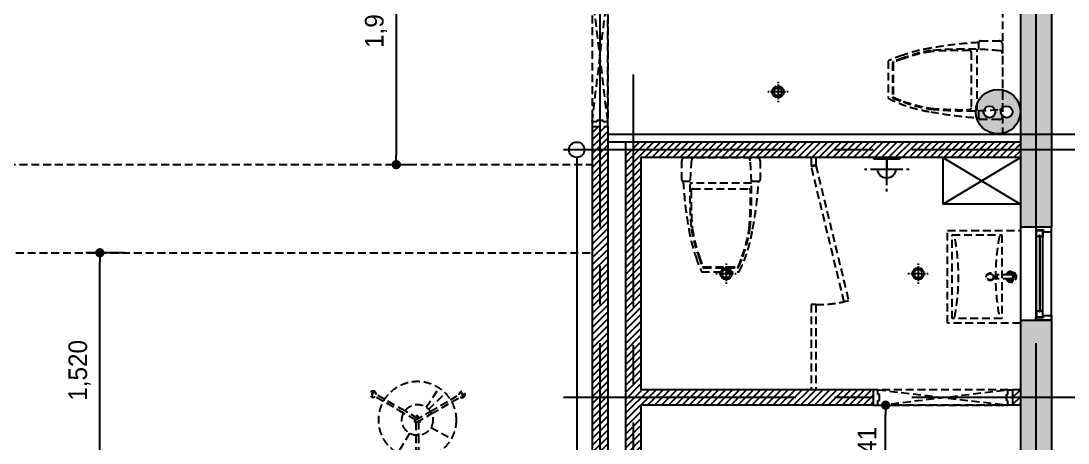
# Model space of a CAD drawing. Header units: millimetres. Extents: x -224448 to 1592092, y -164641 to 319001.
# Drawn here: x 95671 to 102433, y 181366 to 184094 of the extents above; entities that cross this region are included whole.
import ezdxf

# ---------------------------------------------------------------- set-up
doc = ezdxf.new("R2010")
doc.units = ezdxf.units.MM
doc.linetypes.add('CENTER2', pattern=[1.125, 0.75, -0.125, 0.125, -0.125])
doc.linetypes.add('HIDDEN', pattern=[9.525, 6.35, -3.175])
doc.layers.get('Defpoints').update_dxf_attribs({"color": 35})
for name, color, linetype in [('ARREA', 1, 'Continuous'), ('DIM', 3, 'Continuous'), ('I-CL-LIT', 7, 'Continuous'), ('i-furn-bath', 6, 'Continuous'), ('I_CON', 2, 'Continuous'), ('I_FUR', 6, 'Continuous'), ('I_HAT', 8, 'Continuous'), ('I_WALL', 3, 'Continuous'), ('I_WIN', 5, 'Continuous'), ('LIG', 6, 'Continuous')]:
    doc.layers.add(name, color=color, linetype=linetype)
doc.styles.add('IABU-글꼴스타일', font='')
doc.styles.get('IABU-글꼴스타일').set_extended_font_data('HY울릉도L')
doc.dimstyles.new('IABC-100 (SUB)', dxfattribs={"dimscale": 60, "dimtxt": 2, "dimasz": 1, "dimexe": 1.5, "dimexo": 2, "dimgap": 1, "dimtad": 1, "dimdec": 0, "dimdsep": 46, "dimlunit": 6, "dimtxsty": 'IABU-글꼴스타일', "dimblk": '1234_Dot', "dimcen": 1, "dimclrd": 4, "dimclre": 4, "dimclrt": 7, "dimadec": 0, "dimazin": 0, "dimtfac": 1, "dimtdec": 0, "dimtix": 1, "dimtmove": 2, "dimatfit": 3, "dimldrblk": '1234_Dot', "dimfxl": 2, "dimtolj": 1, "dimtzin": 0, "dimarcsym": 0})

# ---------------------------------------------------------------- blocks, each defined once
blk = doc.blocks.new('ff')
at = {"layer": 'I_WIN', "linetype": 'Continuous'}
for p, q in [((43740, 8610), (43710, 8610)), ((43710, 8610), (43710, 8519.1)), ((43740, 8559.1), (43740, 8610)), ((44280, 8561.1), (44280, 8610)), ((44280, 8610), (44310, 8610)), ((44310, 8610), (44310, 8519.1)), ((44310, 8610), (44310, 8519)), ((43727.4, 8510.1), (43727.4, 8559.1)), ((43727.4, 8559.1), (43740, 8559.1)), ((43730.7, 8514.8), (43730.7, 8554.8)), ((43730.7, 8554.8), (43768.7, 8554.8)), ((44289.3, 8554.8), (43730.7, 8554.8)), ((43768.7, 8540.1), (43763.2, 8538.3)), ((43763.2, 8538.3), (43763.2, 8531.9)), ((44256.8, 8537.1), (43763.2, 8537.1)), ((43763.2, 8533.1), (44256.8, 8533.1)), ((43763.2, 8531.9), (43768.7, 8530.1)), ((43768.7, 8554.8), (43768.7, 8540.1)), ((43768.7, 8540.9), (43771.5, 8539.5)), ((43768.7, 8529.3), (43771.5, 8530.7)), ((43768.7, 8530.1), (43768.7, 8514.8)), ((43771.5, 8539.5), (43772, 8538.5)), ((43771.5, 8530.7), (43772, 8531.7)), ((43772, 8538.5), (43772.5, 8537.1)), ((43772, 8531.7), (43772.5, 8533.1)), ((44248, 8538.5), (44247.5, 8537.1)), ((44248, 8538.5), (44247.5, 8537.1)), ((44248, 8531.7), (44247.5, 8533.1)), ((44248, 8531.7), (44247.5, 8533.1)), ((44248.5, 8539.5), (44248, 8538.5)), ((44248.5, 8539.5), (44248, 8538.5)), ((44248.5, 8530.7), (44248, 8531.7)), ((44248.5, 8530.7), (44248, 8531.7)), ((44251.3, 8540.9), (44248.5, 8539.5)), ((44251.3, 8540.9), (44248.5, 8539.5)), ((44251.3, 8529.3), (44248.5, 8530.7)), ((44251.3, 8529.3), (44248.5, 8530.7)), ((44289.3, 8554.8), (44251.3, 8554.8)), ((44251.3, 8554.8), (44251.3, 8540.1)), ((44289.3, 8554.8), (44251.3, 8554.8)), ((44251.3, 8554.8), (44251.3, 8540.1)), ((44251.3, 8540.1), (44256.8, 8538.3)), ((44251.3, 8540.1), (44256.8, 8538.3)), ((44256.8, 8531.9), (44251.3, 8530.1)), ((44256.8, 8531.9), (44251.3, 8530.1)), ((44251.3, 8530.1), (44251.3, 8514.8)), ((44251.3, 8530.1), (44251.3, 8514.8)), ((44254.8, 8537.1), (44254.8, 8533.1)), ((44254.8, 8537.1), (44254.8, 8533.1)), ((44256.8, 8538.3), (44256.8, 8531.9)), ((44256.8, 8538.3), (44256.8, 8531.9)), ((44280, 8559), (44280, 8561.1)), ((44292.6, 8559), (44280, 8559)), ((44289.3, 8514.8), (44289.3, 8554.8)), ((44289.3, 8514.8), (44289.3, 8554.8)), ((44292.6, 8510), (44292.6, 8559)), ((43710, 8519.1), (43710, 8510.1)), ((43710, 8510.1), (43727.4, 8510.1)), ((43768.7, 8514.8), (43730.7, 8514.8)), ((44289.3, 8514.8), (43730.7, 8514.8)), ((44251.3, 8514.8), (44289.3, 8514.8)), ((44251.3, 8514.8), (44289.3, 8514.8)), ((44310, 8510), (44292.6, 8510)), ((44310, 8519.1), (44310, 8510.1)), ((44310, 8519), (44310, 8510))]:
    blk.add_line(p, q, dxfattribs=at)
blk.add_lwpolyline([(44310, 8610), (43710, 8610), (43710, 8510.1), (44310, 8510.1)], dxfattribs=at)
blk = doc.blocks.new('j 10')
at = {"layer": 'I_FUR', "color": 8, "linetype": 'HIDDEN', "ltscale": 8}
for p, q in [((300474.4, 48441.6), (300574.4, 48441.6)), ((300474.4, 48411.6), (300474.4, 48441.6)), ((300474.4, 48441.6), (300474.4, 48441.6)), ((300574.4, 48441.6), (300574.4, 48411.6)), ((300474.4, 48411.6), (300474.4, 47571.6)), ((300504.4, 48411.6), (300474.4, 48411.6)), ((300474.4, 47571.6), (300574.4, 48411.6)), ((300574.4, 47581.6), (300474.4, 48411.6)), ((300504.4, 48401.6), (300504.4, 48411.6)), ((300544.4, 48401.6), (300504.4, 48401.6)), ((300574.4, 48411.6), (300544.4, 48411.6)), ((300544.4, 48411.6), (300544.4, 48401.6)), ((300574.4, 47571.6), (300574.4, 48411.6)), ((300574.4, 48411.6), (300574.4, 47581.6)), ((300504.4, 47571.6), (300474.4, 47571.6)), ((300474.4, 47571.6), (300474.4, 47541.6)), ((300474.4, 47541.6), (300574.4, 47541.6)), ((300474.4, 47541.6), (300474.4, 47541.6)), ((300544.4, 47581.6), (300504.4, 47581.6)), ((300504.4, 47581.6), (300504.4, 47571.6)), ((300544.4, 47571.6), (300544.4, 47581.6)), ((300574.4, 47571.6), (300544.4, 47571.6)), ((300574.4, 47541.6), (300574.4, 47571.6))]:
    blk.add_line(p, q, dxfattribs=at)
blk = doc.blocks.new('1234_Dot')
at = {"color": 0, "linetype": 'ByBlock', "lineweight": -2}
blk.add_line((-0.5, 0), (-1, 0), dxfattribs=at)
at = {"color": 0, "linetype": 'ByBlock', "const_width": 0.5}
blk.add_lwpolyline([(-0.25, 0, 1), (0.25, 0, 1)], format="xyb", close=True, dxfattribs=at)
blk = doc.blocks.new('*D981')
at = {"layer": 'Defpoints', "color": 0, "ltscale": 50, "transparency": 16777216}
for p in [(97637.5, 185065.8), (98017.5, 183165.5), (98094.8, 183165.5)]:
    blk.add_point(p, dxfattribs=at)
at = {"layer": 'DIM', "color": 4, "lineweight": -2, "ltscale": 50, "transparency": 16777216}
for p, q in [((97757.5, 185065.8), (98184.8, 185065.8)), ((98094.8, 185005.8), (98094.8, 183225.5)), ((98137.5, 183165.5), (98184.8, 183165.5))]:
    blk.add_line(p, q, dxfattribs=at)
at = {"layer": 'DIM', "color": 4, "lineweight": -2, "ltscale": 50, "transparency": 16777216, "xscale": 60, "yscale": 60, "zscale": 60}
for p, rotation in [((98094.8, 185065.8), 90), ((98094.8, 183165.5), 270)]:
    blk.add_blockref('1234_Dot', p, dxfattribs=dict(at, rotation=rotation))
at = {"layer": 'DIM', "color": 7, "ltscale": 50, "transparency": 16777216, "insert": (97963.4, 184115.6), "char_height": 120, "attachment_point": 5, "rotation": 90, "style": 'IABU-글꼴스타일'}
blk.add_mtext('\\A1;1,900', dxfattribs=at)
blk = doc.blocks.new('l2')
blk.add_circle((354296.1, 53893.4), 37.5)
at = {"layer": 'I-CL-LIT', "color": 1}
for p, q in [((354296.1, 53959), (354296.1, 53950.3)), ((354296.1, 53941.5), (354296.1, 53845.2)), ((354239.2, 53893.4), (354230.5, 53893.4)), ((354344.3, 53893.4), (354248, 53893.4)), ((354296.1, 53836.4), (354296.1, 53827.7)), ((354361.8, 53893.4), (354353.1, 53893.4))]:
    blk.add_line(p, q, dxfattribs=at)
blk.add_circle((354296.1, 53893.4), 26.3, dxfattribs=at)
blk = doc.blocks.new('*D988')
at = {"layer": 'Defpoints', "color": 0, "ltscale": 50, "transparency": 16777216}
for p in [(101074.9, 181610.5), (101254.8, 181610.5), (101074.9, 181069.3)]:
    blk.add_point(p, dxfattribs=at)
at = {"layer": 'DIM', "color": 4, "lineweight": -2, "ltscale": 50, "transparency": 16777216}
for p, q in [((101194.9, 181610.5), (101344.8, 181610.5)), ((101254.8, 181129.3), (101254.8, 181550.5)), ((101194.9, 181069.3), (101344.8, 181069.3))]:
    blk.add_line(p, q, dxfattribs=at)
at = {"layer": 'DIM', "color": 4, "lineweight": -2, "ltscale": 50, "transparency": 16777216, "xscale": 60, "yscale": 60, "zscale": 60}
for p, rotation in [((101254.8, 181610.5), 90), ((101254.8, 181069.3), 270)]:
    blk.add_blockref('1234_Dot', p, dxfattribs=dict(at, rotation=rotation))
at = {"layer": 'DIM', "color": 7, "ltscale": 50, "transparency": 16777216, "insert": (101134.8, 181339.9), "char_height": 120, "attachment_point": 5, "rotation": 90, "style": 'IABU-글꼴스타일'}
blk.add_mtext('\\A1;541', dxfattribs=at)
blk = doc.blocks.new('B-03')
at = {"layer": 'LIG', "color": 1}
for p, q in [((0, 218.1), (0, 202.1)), ((0, 178.1), (0, 10)), ((-144, 74.1), (-128, 74.1)), ((-104, 74.1), (104, 74.1)), ((128, 74.1), (144, 74.1))]:
    blk.add_line(p, q, dxfattribs=at)
at = {"layer": 'LIG', "color": 6}
for p, q in [((-58.5, 73.9), (58.5, 73.9)), ((0, 10), (0, 73.9))]:
    blk.add_line(p, q, dxfattribs=at)
at = {"layer": 'LIG', "color": 3}
blk.add_lwpolyline([(-82.7, 10), (-82.7, 0), (82.7, 0), (82.7, 10)], close=True, dxfattribs=at)
at = {"layer": 'LIG', "color": 6}
blk.add_arc((0, 73.9), 58.5, 0, 180, dxfattribs=at)
blk = doc.blocks.new('j512')
at = {"layer": 'LIG'}
blk.add_blockref('B-03', (99844, 140240), dxfattribs=at)
blk = doc.blocks.new('콘센트')
at = {"ltscale": 50}
h = blk.add_hatch(color=150, dxfattribs=at)
h.dxf.hatch_style = 1
edge = h.paths.add_edge_path()
edge.add_arc((-34286.2, -6087.5), 100, 0, 360)
edge = h.paths.add_edge_path(flags=16)
edge.add_arc((-34247.6, -6089), 26, 0, 360)
edge = h.paths.add_edge_path(flags=16)
edge.add_arc((-34324.9, -6089), 26, 0, 360)
at = {"color": 150, "ltscale": 50}
for centre, radius in [((-34286.2, -6087.5), 100), ((-34324.9, -6089), 26), ((-34247.6, -6089), 26)]:
    blk.add_circle(centre, radius, dxfattribs=at)
blk = doc.blocks.new('*D997')
at = {"layer": 'Defpoints', "color": 0, "ltscale": 50, "transparency": 16777216}
for p in [(96180.5, 182595.5), (96457.5, 182595.5), (96457.5, 181075.5)]:
    blk.add_point(p, dxfattribs=at)
at = {"layer": 'DIM', "color": 4, "lineweight": -2, "ltscale": 50, "transparency": 16777216}
for p, q in [((96337.5, 182595.5), (96090.5, 182595.5)), ((96180.5, 181135.5), (96180.5, 182535.5)), ((96337.5, 181075.5), (96090.5, 181075.5))]:
    blk.add_line(p, q, dxfattribs=at)
at = {"layer": 'DIM', "color": 4, "lineweight": -2, "ltscale": 50, "transparency": 16777216, "xscale": 60, "yscale": 60, "zscale": 60}
for p, rotation in [((96180.5, 182595.5), 90), ((96180.5, 181075.5), 270)]:
    blk.add_blockref('1234_Dot', p, dxfattribs=dict(at, rotation=rotation))
at = {"layer": 'DIM', "color": 7, "ltscale": 50, "transparency": 16777216, "insert": (96049, 181835.5), "char_height": 120, "attachment_point": 5, "rotation": 90, "style": 'IABU-글꼴스타일'}
blk.add_mtext('\\A1;1,520', dxfattribs=at)

msp = doc.modelspace()

# ---------------------------------------------------------------- hatches: boundary and pattern name
at = {"layer": 'I_HAT', "true_color": 0x000000}
h = msp.add_hatch(color=18, dxfattribs=at)
h.dxf.hatch_style = 1
h.paths.add_polyline_path([(90224.894, 188160.492), (89624.894, 188160.492), (89624.894, 187960.492), (89633.974, 187960.492), (89724.894, 187960.492), (89824.894, 187960.492), (90224.894, 187960.492)])
h.paths.add_polyline_path([(89824.894, 187960.492), (89624.894, 187960.492), (89624.894, 176260.492), (90224.894, 176260.492), (90224.894, 176460.492), (89824.894, 176460.492), (89824.894, 179610.492), (89824.894, 181610.492), (89824.894, 185810.492)])
h.paths.add_polyline_path([(99899.894, 176460.492), (99674.894, 176460.492), (99674.894, 176810.492), (99574.894, 176810.492), (99574.894, 176460.492), (99074.894, 176460.492), (99074.894, 176260.492), (99899.894, 176260.492)])
h.paths.add_polyline_path([(102324.894, 182160.492), (102124.894, 182160.492), (102124.894, 176460.492), (101899.894, 176460.492), (101899.894, 176260.492), (102324.894, 176260.492)])
h.paths.add_polyline_path([(102324.894, 185562.094), (102124.894, 185562.094), (102124.894, 183110.492), (102124.894, 182760.492), (102324.894, 182760.492)])
h.paths.add_polyline_path([(102324.894, 187960.492), (102324.894, 188160.492), (101724.894, 188160.492), (101724.894, 187960.492), (102124.894, 187960.492), (102124.894, 185910.492), (102124.894, 185562.094), (102324.894, 185562.094)])
at = {"layer": 'I_HAT'}
h = msp.add_hatch(dxfattribs=at)
h.set_pattern_fill('ANSI31', color=256, scale=10)
h.set_pattern_definition([(45, (-33619.093, 33906.922), (-22.4506403, 22.4506403), [])])
h.paths.add_polyline_path([(94779.894, 183165.492), (94456.894, 183165.492), (94456.894, 182645.492), (94779.894, 182645.492)])
h.paths.add_polyline_path([(94776.894, 176540.492), (94456.894, 176540.492), (94456.894, 176360.492), (94776.894, 176360.492)])
h.paths.add_polyline_path([(94776.894, 176360.492), (94456.894, 176360.492), (94456.894, 176260.492), (94776.894, 176260.492)])
h.paths.add_polyline_path([(94776.894, 176260.412), (94456.894, 176260.412), (94456.894, 176255.728), (94776.894, 176255.728)])
h.paths.add_polyline_path([(94776.894, 176255.728), (94456.894, 176255.728), (94456.894, 176237.374), (94776.894, 176237.374)])
h.paths.add_polyline_path([(94776.894, 176237.374), (94456.894, 176237.374), (94456.894, 176233.374), (94776.894, 176233.374)])
h.paths.add_polyline_path([(94776.894, 176233.374), (94456.894, 176233.374), (94456.894, 176215.728), (94776.894, 176215.728)])
h.paths.add_polyline_path([(94776.894, 176215.728), (94456.894, 176215.728), (94456.894, 176160.492), (94776.894, 176160.492)])
h.paths.add_polyline_path([(94249.998, 179334.42), (94249.998, 179851.563), (94047.141, 179851.563), (94047.141, 179334.42)], flags=9)
h.paths.add_polyline_path([(94249.998, 176162.706), (94249.998, 176531.277), (94069.998, 176531.277), (94069.998, 176162.706)], flags=9)
h.paths.add_polyline_path([(102338.934, 182535.865), (102925.111, 182535.865), (102925.111, 182715.36), (102338.934, 182715.36)], flags=9)
h.paths.add_polyline_path([(100557.81, 182426.981), (101475.919, 182426.981), (101475.919, 182799.684), (100557.81, 182799.684)], flags=9)
h.paths.add_polyline_path([(99930.26, 187256.715), (101121.072, 187256.715), (101121.072, 187629.418), (99930.26, 187629.418)], flags=9)
h.paths.add_polyline_path([(94523.684, 187300.812), (95441.793, 187300.812), (95441.793, 187673.515), (94523.684, 187673.515)], flags=9)
h.paths.add_polyline_path([(96741.644, 178664.292), (97387.05, 178664.292), (97387.05, 179036.995), (96741.644, 179036.995)], flags=9)
h.paths.add_polyline_path([(96508.495, 178137.695), (97135.435, 178137.695), (97135.435, 178349.262), (96508.495, 178349.262)], flags=9)
h.paths.add_polyline_path([(96507.383, 178340.284), (98104.546, 178340.284), (98104.546, 178545.807), (96507.383, 178545.807)], flags=9)
h.paths.add_polyline_path([(92051.227, 184384.65), (93585.582, 184384.65), (93585.582, 185282.46), (92051.227, 185282.46)], flags=9)
h.paths.add_polyline_path([(89735.147, 180975.883), (90831.071, 180975.883), (90831.071, 181379.778), (89735.147, 181379.778)], flags=9)
h.paths.add_polyline_path([(98648.771, 181425.883), (99744.695, 181425.883), (99744.695, 181829.778), (98648.771, 181829.778)], flags=9)
h.paths.add_polyline_path([(101214.622, 177210.883), (102021.551, 177210.883), (102021.551, 177614.777), (101214.622, 177614.777)], flags=9)
h.paths.add_polyline_path([(100399.644, 176455.883), (101206.574, 176455.883), (101206.574, 176859.777), (100399.644, 176859.777)], flags=9)
h.paths.add_polyline_path([(101338.608, 187259.849), (101992.276, 187259.849), (101992.276, 187663.2), (101338.608, 187663.2)], flags=9)
h.paths.add_polyline_path([(100132.025, 185046.818), (100862.324, 185046.818), (100862.324, 185450.713), (100132.025, 185450.713)], flags=9)
h.paths.add_polyline_path([(91779.925, 186503.645), (92875.849, 186503.645), (92875.849, 186907.539), (91779.925, 186907.539)], flags=9)
at = {"layer": 'I_HAT', "transparency": 33554687}
h = msp.add_hatch(dxfattribs=at)
h.set_pattern_fill('ANSI31', color=256, scale=10)
h.paths.add_polyline_path([(99459.894, 183411.391), (99409.894, 183411.391), (99409.894, 183260.492), (99459.894, 183260.492)])
h.paths.add_polyline_path([(99409.894, 183411.391), (99359.894, 183411.391), (99359.894, 183260.492), (99409.894, 183260.492)])
h.paths.add_polyline_path([(99459.894, 183260.492), (99409.894, 183260.492), (99409.894, 181660.492), (99459.894, 181660.492)])
h.paths.add_polyline_path([(99409.894, 183260.492), (99359.894, 183260.492), (99359.894, 181660.492), (99409.894, 181660.492)])
h.paths.add_polyline_path([(99459.894, 181660.492), (99409.894, 181660.492), (99409.894, 178560.492), (99459.894, 178560.492)])
h.paths.add_polyline_path([(99409.894, 181660.492), (99359.894, 181660.492), (99359.894, 178560.492), (99409.894, 178560.492)])
h = msp.add_hatch(dxfattribs=at)
h.set_pattern_fill('ANSI31', color=256, scale=10)
h.set_pattern_definition([(45, (33600, 23760), (-22.4506403, 22.4506403), [])])
h.paths.add_polyline_path([(102124.894, 183310.492), (99624.894, 183310.492), (99624.894, 183260.492), (102124.894, 183260.492)])
h.paths.add_polyline_path([(101174.894, 181710.492), (99674.894, 181710.492), (99674.894, 183210.492), (100357.899, 183210.492, -0.06147825), (100362.799, 183210.492), (100424.654, 183210.492), (102124.894, 183210.492), (102124.894, 183260.492), (99624.894, 183260.492), (99624.894, 181660.492), (101174.894, 181660.492)])
h.paths.add_polyline_path([(99624.894, 183260.492), (99574.894, 183260.492), (99574.894, 181660.492), (99624.894, 181660.492)])
edge = h.paths.add_edge_path()
edge.add_line((101174.894, 181660.492), (99624.894, 181660.492))
edge.add_line((99624.894, 181660.492), (99624.894, 178510.492))
edge.add_line((99624.894, 178510.492), (99674.894, 178510.492))
edge.add_line((99674.894, 178510.492), (99674.894, 181333.43))
edge.add_ellipse((99691.491, 181351.839), major_axis=(-17.526, 17.526), ratio=1, start_angle=-2.9639064, end_angle=92.9639064, ccw=False)
edge.add_line((99667.052, 181355.97), (99674.894, 181610.492))
edge.add_line((99674.894, 181610.492), (101174.894, 181610.492))
edge.add_line((101174.894, 181610.492), (101174.894, 181660.492))
h.paths.add_polyline_path([(99624.894, 181660.492), (99574.894, 181660.492), (99574.894, 178560.492), (99409.894, 178560.492), (99409.894, 178510.492), (99624.894, 178510.492)])
h.paths.add_polyline_path([(99674.894, 178510.492), (99624.894, 178510.492), (99624.894, 177710.492), (99674.894, 177710.492)])
h.paths.add_polyline_path([(99624.894, 178510.492), (99409.894, 178510.492), (99409.894, 178460.492), (99488.037, 178460.492), (99489.894, 178462.117), (99489.894, 178460.492), (99574.894, 178460.492), (99574.894, 177710.492), (99624.894, 177710.492)])
h.paths.add_polyline_path([(99409.894, 178510.492), (98159.894, 178510.492), (98159.894, 178110.492), (98209.894, 178110.492), (98209.894, 178460.492), (99409.894, 178460.492)])
h.paths.add_polyline_path([(98159.894, 178510.492), (98109.894, 178510.492), (98109.894, 178110.492), (98159.894, 178110.492)])
h.paths.add_polyline_path([(98159.894, 178560.492), (98109.894, 178560.492), (98109.894, 178510.492), (98159.894, 178510.492)])
h.paths.add_polyline_path([(99409.894, 178560.492), (98159.894, 178560.492), (98159.894, 178510.492), (99409.894, 178510.492)])
h.paths.add_polyline_path([(98517.385, 178053.171), (99393.744, 178053.171), (99393.744, 178537.845), (98517.385, 178537.845)], flags=9)
at = {"layer": 'I_HAT'}
h = msp.add_hatch(dxfattribs=at)
h.set_pattern_fill('ANSI31', color=256, scale=10)
h.set_pattern_definition([(45, (33600, 57686.584), (-22.45064, 22.45064), [])])
h.paths.add_polyline_path([(102124.894, 181710.492), (102074.894, 181710.492), (102074.894, 181610.492), (102124.894, 181610.492)])

# ---------------------------------------------------------------- linework, layer by layer
at = {"color": 2}
msp.add_line((102124.894, 183361.391), (102924.894, 183361.391), dxfattribs=at)
at = {"layer": 'ARREA', "color": 1, "linetype": 'CENTER2', "ltscale": 2000}
for p, q in [((99409.894, 188760.492), (99409.894, 178110.492)), ((102224.894, 188760.492), (102224.894, 175660.492)), ((99624.894, 183748.751), (99624.894, 175660.492)), ((102924.894, 183260.492), (98974.894, 183260.492)), ((102924.894, 181660.492), (98974.894, 181660.492))]:
    msp.add_line(p, q, dxfattribs=at)
at = {"layer": 'i-furn-bath', "color": 8}
msp.add_arc((100020.801, 183190.522), 20, 89.9158624, 179.9158624, dxfattribs=at)
at = {"layer": 'I_CON', "color": 2}
for p, q in [((102324.894, 187960.492), (102324.894, 182760.492)), ((102124.894, 185910.492), (102124.894, 183110.492)), ((102124.894, 183110.492), (102124.894, 182760.492)), ((102124.894, 182160.492), (102124.894, 176460.492)), ((102324.894, 182160.492), (102324.894, 176260.492))]:
    msp.add_line(p, q, dxfattribs=at)
for points in [[(102324.894, 182760.492), (102124.894, 182760.492)], [(102124.894, 182160.492), (102324.894, 182160.492)]]:
    msp.add_lwpolyline(points, dxfattribs=at)
at = {"layer": 'I_FUR', "color": 9, "linetype": 'HIDDEN', "ltscale": 8}
for p, q in [((102009.894, 185691.391), (102009.894, 183361.391)), ((101855.639, 183910.152), (101855.705, 183954.566)), ((101865.719, 183964.552), (101989.924, 183964.369)), ((102009.894, 183944.34), (102009.894, 183477.572)), ((101808.185, 183893.118), (101807.653, 183530.709)), ((101844.952, 183514.007), (101844.848, 183910.53)), ((101270.777, 183834.948), (101270.777, 183594.183)), ((101298.177, 183821.915), (101298.378, 183604.131)), ((101303.177, 183821.876), (101303.378, 183604.092)), ((101855.675, 183467.799), (101855.743, 183514.023)), ((101989.865, 183457.602), (101865.661, 183457.784)), ((99937.675, 183066.317), (99937.857, 183190.521)), ((99957.887, 183210.492), (100424.654, 183210.492)), ((100444.625, 183190.462), (100444.443, 183066.258)), ((100774.894, 183210.492), (100774.894, 183160.492)), ((100804.894, 183210.492), (100804.894, 183160.492)), ((100804.894, 183160.492), (100774.894, 183160.492)), ((99992.074, 183056.237), (99947.66, 183056.302)), ((100434.428, 183056.273), (100388.203, 183056.34)), ((100388.219, 183045.55), (99991.697, 183045.446)), ((100009.109, 183008.782), (100371.518, 183008.25)), ((101654.894, 182740.492), (102124.894, 182740.492)), ((101654.894, 182140.492), (101654.894, 182740.492)), ((102124.894, 182740.492), (102124.894, 182140.492)), ((101684.894, 182710.492), (102004.894, 182710.492)), ((101684.894, 182170.492), (101684.894, 182710.492)), ((102004.894, 182710.492), (102004.894, 182170.492)), ((100067.278, 182471.374), (100308.044, 182471.374)), ((100080.311, 182498.774), (100298.096, 182498.976)), ((100080.35, 182503.774), (100298.134, 182503.975)), ((101964.394, 182425.992), (101964.394, 182454.992)), ((101969.394, 182454.992), (101964.394, 182454.992)), ((101969.394, 182425.992), (101969.394, 182454.992)), ((101974.394, 182453.992), (101969.394, 182453.992)), ((101974.394, 182426.992), (101974.394, 182453.992)), ((102064.894, 182452.992), (101974.394, 182452.992)), ((101969.394, 182425.992), (101964.394, 182425.992)), ((101974.394, 182426.992), (101969.394, 182426.992)), ((102064.894, 182427.992), (101974.394, 182427.992)), ((100804.894, 182260.492), (100774.894, 182260.492)), ((100774.894, 182260.492), (100774.894, 181710.492)), ((100804.894, 182260.492), (100804.894, 181710.492)), ((102004.894, 182170.492), (101684.894, 182170.492)), ((102124.894, 182140.492), (101654.894, 182140.492)), ((98288.013, 181597.205), (98371.527, 181721.813)), ((98011.677, 181634.57), (97940.967, 181675.395)), ((98019.769, 181648.349), (97948.956, 181689.232)), ((98141.679, 181559.514), (98011.677, 181634.57)), ((98149.925, 181573.203), (98019.769, 181648.349)), ((98303.742, 181583.737), (98410.9, 181688.71)), ((98314.558, 181570.14), (98444.559, 181645.197)), ((98322.289, 181556.154), (98452.446, 181631.3)), ((98444.559, 181645.197), (98515.269, 181686.021)), ((98452.446, 181631.3), (98523.258, 181672.183)), ((98234.894, 181524.146), (98149.925, 181573.203)), ((98217.139, 181513.896), (98314.558, 181570.14)), ((98218.916, 181514.921), (98141.679, 181559.514)), ((98221.334, 181535.202), (98221.334, 181531.975)), ((98221.343, 181498.99), (98221.343, 181415.407)), ((98225.128, 181500.058), (98322.289, 181556.154)), ((98240.003, 181502.747), (98234.894, 181505.696)), ((98237.321, 181533.668), (98237.321, 181525.547)), ((98237.321, 181504.295), (98237.321, 181415.11)), ((98180.437, 181428.755), (98102.587, 181300.533)), ((98318.724, 181466.579), (98451.007, 181395.846)), ((98221.343, 181415.407), (98221.343, 181265.115)), ((98237.321, 181415.11), (98237.321, 181264.996))]:
    msp.add_line(p, q, dxfattribs=at)
at = {"layer": 'I_FUR'}
msp.add_line((99259.894, 183211.391), (99259.894, 178739.503), dxfattribs=at)
at = {"layer": 'I_FUR', "color": 8, "linetype": 'HIDDEN', "ltscale": 8}
for p, q in [((94899.894, 183165.492), (99359.894, 183165.492)), ((94799.894, 182595.492), (99359.894, 182595.492))]:
    msp.add_line(p, q, dxfattribs=at)
at = {"layer": 'I_FUR', "color": 9, "linetype": 'HIDDEN', "ltscale": 8}
msp.add_lwpolyline([(101015.968, 182285.797), (100986.812, 182278.733), (100774.894, 183153.428), (100804.051, 183160.492)], close=True, dxfattribs=at)
at = {"layer": 'I_FUR'}
msp.add_circle((99259.894, 183261.391), 50, dxfattribs=at)
at = {"layer": 'I_FUR', "color": 9, "linetype": 'HIDDEN', "ltscale": 8}
for centre, radius in [((101929.894, 182440.492), 25), ((101929.894, 182440.492), 20), ((98231.186, 181514.921), 250), ((98231.186, 181514.921), 100)]:
    msp.add_circle(centre, radius, dxfattribs=at)
for centre, radius, start, end in [((101996.891, 181429.573), 2528.937, 93.2003974, 100.2384787), ((101865.705, 183954.552), 10, 89.9158624, 179.9158624), ((101989.894, 183944.369), 20, 359.9158624, 89.9158624), ((101542.173, 183277.38), 620.112, 106.5948007, 115.9544807), ((101685.206, 182998.675), 929.836, 98.5239455, 110.1387585), ((101694.076, 182997.52), 916.565, 99.0884835, 110.7217821), ((101685.21, 182997.953), 908.059, 98.5553861, 110.2110136), ((101763.618, 181432.974), 2478.886, 84.7152269, 94.9599426), ((101745.959, 181434.801), 2468.886, 88.7829636, 94.5495939), ((101798.185, 183893.133), 10, 359.9158624, 88.7829636), ((101989.924, 183881.425), 20, 359.9158624, 89.9158624), ((101308.176, 183821.837), 10, 113.2570537, 179.5552274), ((101308.176, 183821.837), 5, 113.2570537, 179.5552274), ((101542.173, 183277.38), 602.612, 106.5948007, 113.2570537), ((101542.173, 183277.38), 597.612, 106.5948007, 113.2570537), ((101687.302, 184425.509), 929.836, 243.3874598, 261.3077794), ((101308.378, 183604.053), 10, 179.5552274, 246.4302431), ((101308.378, 183604.053), 5, 179.5552274, 246.4302431), ((101539.248, 184117.694), 573.141, 245.8081642, 252.7877064), ((101539.248, 184117.698), 568.144, 245.8028275, 252.7838504), ((101687.307, 184426.231), 913.059, 249.6207113, 261.2763388), ((101687.307, 184426.231), 908.059, 249.6207113, 261.2763388), ((101778.347, 185999.355), 2486.537, 264.7016161, 274.9535618), ((101752.647, 185989.198), 2468.886, 265.2821309, 271.0487613), ((101797.653, 183530.724), 10, 271.0487613, 359.9158624), ((101990.045, 183541.878), 20, 269.9158624, 359.9158624), ((102015.54, 186005.39), 2542.622, 259.3760907, 266.3952002), ((101865.675, 183467.784), 10, 179.9158624, 269.9158624), ((101989.894, 183477.601), 20, 269.9158624, 359.9158624), ((99957.857, 183190.492), 20, 89.9158624, 179.9158624), ((102469.252, 182964.216), 2478.886, 174.7152269, 184.9599426), ((100360.349, 183190.642), 20, 359.9158624, 89.9158624), ((97902.871, 182978.944), 2486.537, 354.7016161, 4.9535618), ((100424.625, 183190.492), 20, 359.9158624, 89.9158624), ((99947.675, 183066.302), 10, 179.9158624, 269.9158624), ((102472.653, 183197.489), 2528.937, 183.2003974, 190.2384787), ((97896.836, 183216.138), 2542.622, 349.3760907, 356.3952002), ((100434.443, 183066.273), 10, 269.9158624, 359.9158624), ((102467.426, 182946.556), 2468.886, 178.7829636, 184.5495939), ((100009.094, 182998.782), 10, 89.9158624, 178.7829636), ((100371.503, 182998.25), 10, 1.0487613, 89.9158624), ((97913.028, 182953.244), 2468.886, 355.2821309, 1.0487613), ((100903.551, 182885.804), 929.836, 188.5239455, 200.1387585), ((100904.706, 182894.673), 916.565, 189.0884835, 200.7217821), ((100904.273, 182885.807), 908.059, 188.5553861, 200.2110136), ((99476.718, 182887.899), 929.836, 333.3874598, 351.3077794), ((99475.995, 182887.904), 908.059, 339.6207113, 351.2763388), ((99475.995, 182887.904), 913.059, 339.6207113, 351.2763388), ((100363.034, 182440.492), 1362.388, 348.8909858, 11.1090142), ((103326.755, 182440.492), 1362.388, 168.8909858, 191.1090142), ((100624.847, 182742.771), 620.112, 196.5948007, 205.9544807), ((100624.847, 182742.771), 602.612, 196.5948007, 203.2570537), ((100624.847, 182742.771), 597.612, 196.5948007, 203.2570537), ((99784.529, 182739.846), 568.144, 335.8028275, 342.7838504), ((99784.532, 182739.846), 573.141, 335.8081642, 342.7877064), ((100080.389, 182508.774), 10, 203.2570537, 269.5552274), ((100080.389, 182508.774), 5, 203.2570537, 269.5552274), ((100298.173, 182508.975), 10, 269.5552274, 336.4302431), ((100298.173, 182508.975), 5, 269.5552274, 336.4302431), ((102064.894, 182440.492), 35, 200.9248572, 159.0751924), ((102064.894, 182440.492), 30, 204.6243432, 155.3757065), ((102064.894, 182440.492), 25, 210.0000248, 150.0000248), ((102064.894, 182440.492), 18, 223.9829879, 136.0170617), ((102064.894, 182440.492), 12.5, 270.0000248, 90.0000248), ((100808.63, 183139.279), 878.799, 269.7014288, 281.6981502), ((97944.827, 181682.392), 20, 353.541924, 306.4539649), ((98519.399, 181679.179), 20, 233.541924, 186.4539649), ((97944.962, 181682.313), 7.989, 60, 240), ((98519.264, 181679.102), 7.989, 300, 120), ((98221.134, 181506.977), 7.989, 120, 300), ((98229.247, 181533.602), 8.074, 0.4714703, 168.5684341), ((98243.997, 181509.665), 7.989, 240, 38.0178755)]:
    msp.add_arc(centre, radius, start, end, dxfattribs=at)
at = {"layer": 'I_WALL'}
for p, q in [((99359.894, 183411.391), (99359.894, 178560.492)), ((99459.894, 183411.391), (99459.894, 178560.492)), ((99459.894, 183361.391), (102124.894, 183361.391)), ((102124.894, 183310.492), (99459.894, 183310.492)), ((99574.894, 183310.492), (99574.894, 178560.492)), ((102124.894, 183210.492), (99674.894, 183210.492)), ((99674.894, 183210.492), (99674.894, 181710.492)), ((101624.894, 183210.492), (101624.894, 182910.492)), ((101624.894, 182910.492), (102124.894, 183210.492)), ((101624.894, 183210.492), (102124.894, 182910.492)), ((102124.894, 182910.492), (101624.894, 182910.492)), ((101174.894, 181710.492), (99674.894, 181710.492)), ((101174.894, 181710.492), (101174.894, 181610.492)), ((102124.894, 181710.492), (102074.894, 181710.492)), ((102074.894, 181710.492), (102074.894, 181610.492)), ((101174.894, 181610.492), (99674.894, 181610.492)), ((99674.894, 181610.492), (99674.894, 177710.492)), ((102124.894, 181610.492), (102074.894, 181610.492))]:
    msp.add_line(p, q, dxfattribs=at)
at = {"layer": 'I_WIN'}
msp.add_lwpolyline([(102324.894, 182760.492), (102124.894, 182760.492), (102124.894, 182160.492), (102324.894, 182160.492)], close=True, dxfattribs=at)

# ---------------------------------------------------------------- block references
at = {"xscale": 1.44, "yscale": 1.44, "zscale": 1.44}
msp.add_blockref('콘센트', (151353.062, 192273.672), dxfattribs=at)
at = {"xscale": -1, "rotation": 180}
msp.add_blockref('j512', (1417.792, 323450.492), dxfattribs=at)
at = {"rotation": 270}
msp.add_blockref('ff', (93714.894, 226470.492), dxfattribs=at)
at = {"layer": 'I_HAT'}
msp.add_blockref('j 10', (-201114.536, 135869.758), dxfattribs=at)
at = {"layer": 'I_HAT', "rotation": 270}
msp.add_blockref('j 10', (53633.261, 482184.922), dxfattribs=at)
at = {"layer": 'I_WALL'}
for p in [(-253736.254, 129742.209), (-254071.254, 128567.139), (-252831.254, 128567.139)]:
    msp.add_blockref('l2', p, dxfattribs=at)

# ---------------------------------------------------------------- dimensions: what is measured, and where the dimension line sits
at = {"layer": 'DIM', "ltscale": 50}
for base, p1, p2, picture, middle in [((98094.827, 183165.492), (97637.5, 185065.75), (98017.5, 183165.492), '*D981', (97963.398, 184115.621)), ((96180.478, 182595.492), (96457.5, 181075.456), (96457.5, 182595.492), '*D997', (96049.049, 181835.474)), ((101254.78, 181610.492), (101074.894, 181069.316), (101074.894, 181610.492), '*D988', (101134.78, 181339.904))]:
    dim = msp.add_linear_dim(base=base, p1=p1, p2=p2, angle=90, dimstyle='IABC-100 (SUB)', dxfattribs=at)
    dim.commit()
    dim.dimension.update_dxf_attribs({"geometry": picture, "text_midpoint": middle})

doc.saveas('drawing.dxf')
